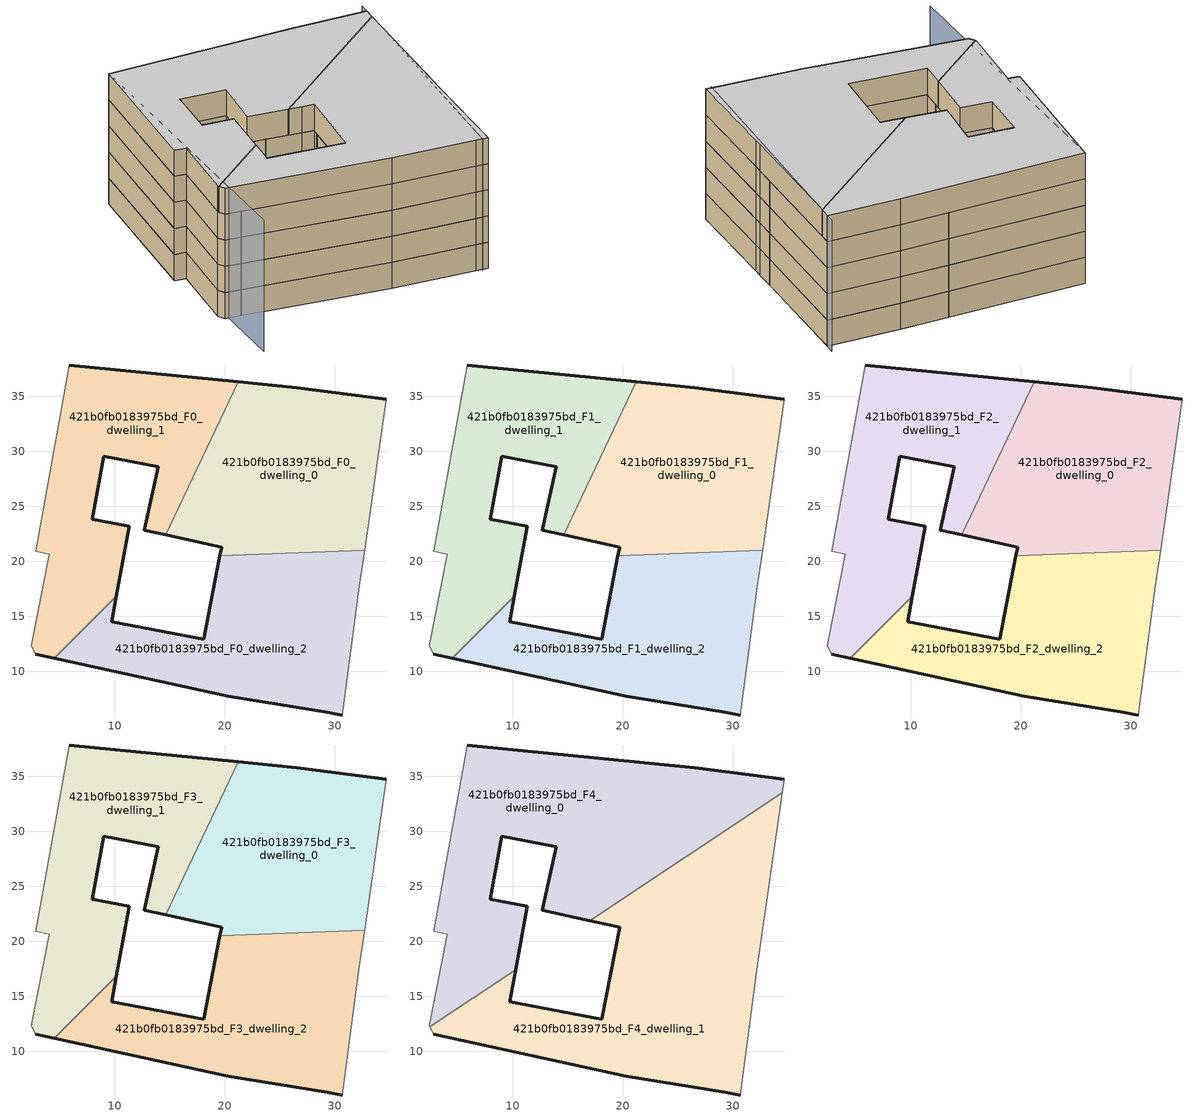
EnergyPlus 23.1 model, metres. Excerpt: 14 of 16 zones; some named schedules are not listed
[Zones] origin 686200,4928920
421b0fb0183975bd_F0_dwelling_0
 floor ground (EU_floor_Construction): 32.74,21.03 34.7,34.77 26.58,35.8 21.21,36.33 14.63,22.4 18.49,21.56 19.72,21.3 19.57,20.52 z0
 wall outside (EU_wall_Construction): 19.57,20.52 19.72,21.3 18.49,21.56 14.63,22.4 / 21.21,36.33 26.58,35.8 34.7,34.77 z0:3
 wall adiabatic (EU_wall_Construction): 34.7,34.77 32.74,21.03 z0:3
 wall to 421b0fb0183975bd_F0_dwelling_2 (EU_wall_Construction): 32.74,21.03 19.57,20.52 z0:3
 wall to 421b0fb0183975bd_F0_dwelling_1 (EU_wall_Construction): 14.63,22.4 21.21,36.33 z0:3
421b0fb0183975bd_F0_dwelling_1
 floor ground (EU_floor_Construction): 10.15,16.81 11.33,23.21 7.93,23.84 8.99,29.55 13.97,28.62 12.7,22.83 14.63,22.4 21.21,36.33 5.85,37.87 2.78,20.91 4.01,20.65 2.4,12.33 2.81,11.52 4.48,11.16 z0
 wall outside (EU_wall_Construction): 5.85,37.87 21.21,36.33 / 14.63,22.4 12.7,22.83 13.97,28.62 8.99,29.55 7.93,23.84 11.33,23.21 10.15,16.81 / 4.48,11.16 2.81,11.52 z0:3
 wall adiabatic (EU_wall_Construction): 2.81,11.52 2.4,12.33 4.01,20.65 2.78,20.91 5.85,37.87 z0:3
 wall to 421b0fb0183975bd_F0_dwelling_2 (EU_wall_Construction): 10.15,16.81 4.48,11.16 z0:3
421b0fb0183975bd_F0_dwelling_2
 floor ground (EU_floor_Construction): 30.7,6.01 32.27,17.72 32.4,18.66 32.74,21.03 19.57,20.52 18.11,12.9 9.72,14.52 10.15,16.81 4.48,11.16 20.31,7.72 29.34,6.25 z0
 wall outside (EU_wall_Construction): 30.7,6.01 29.34,6.25 20.31,7.72 4.48,11.16 / 10.15,16.81 9.72,14.52 18.11,12.9 19.57,20.52 z0:3
 wall adiabatic (EU_wall_Construction): 32.74,21.03 32.4,18.66 32.27,17.72 30.7,6.01 z0:3
421b0fb0183975bd_F1_dwelling_0
 floor to 421b0fb0183975bd_F0_dwelling_0 (EU_floor_Construction): 32.74,21.03 34.7,34.77 26.58,35.8 21.21,36.33 14.63,22.4 18.49,21.56 19.72,21.3 19.57,20.52 z3
 wall outside (EU_wall_Construction): 19.57,20.52 19.72,21.3 18.49,21.56 14.63,22.4 / 21.21,36.33 26.58,35.8 34.7,34.77 z3:6
 wall adiabatic (EU_wall_Construction): 34.7,34.77 32.74,21.03 z3:6
 wall to 421b0fb0183975bd_F1_dwelling_2 (EU_wall_Construction): 32.74,21.03 19.57,20.52 z3:6
 wall to 421b0fb0183975bd_F1_dwelling_1 (EU_wall_Construction): 14.63,22.4 21.21,36.33 z3:6
421b0fb0183975bd_F1_dwelling_1
 floor to 421b0fb0183975bd_F0_dwelling_1 (EU_floor_Construction): 10.15,16.81 11.33,23.21 7.93,23.84 8.99,29.55 13.97,28.62 12.7,22.83 14.63,22.4 21.21,36.33 5.85,37.87 2.78,20.91 4.01,20.65 2.4,12.33 2.81,11.52 4.48,11.16 z3
 wall outside (EU_wall_Construction): 5.85,37.87 21.21,36.33 / 14.63,22.4 12.7,22.83 13.97,28.62 8.99,29.55 7.93,23.84 11.33,23.21 10.15,16.81 / 4.48,11.16 2.81,11.52 z3:6
 wall adiabatic (EU_wall_Construction): 2.81,11.52 2.4,12.33 4.01,20.65 2.78,20.91 5.85,37.87 z3:6
 wall to 421b0fb0183975bd_F1_dwelling_2 (EU_wall_Construction): 10.15,16.81 4.48,11.16 z3:6
421b0fb0183975bd_F1_dwelling_2
 floor to 421b0fb0183975bd_F0_dwelling_2 (EU_floor_Construction): 30.7,6.01 32.27,17.72 32.4,18.66 32.74,21.03 19.57,20.52 18.11,12.9 9.72,14.52 10.15,16.81 4.48,11.16 20.31,7.72 29.34,6.25 z3
 wall outside (EU_wall_Construction): 30.7,6.01 29.34,6.25 20.31,7.72 4.48,11.16 / 10.15,16.81 9.72,14.52 18.11,12.9 19.57,20.52 z3:6
 wall adiabatic (EU_wall_Construction): 32.74,21.03 32.4,18.66 32.27,17.72 30.7,6.01 z3:6
421b0fb0183975bd_F2_dwelling_0
 floor to 421b0fb0183975bd_F1_dwelling_0 (EU_floor_Construction): 32.74,21.03 34.7,34.77 26.58,35.8 21.21,36.33 14.63,22.4 18.49,21.56 19.72,21.3 19.57,20.52 z6
 wall outside (EU_wall_Construction): 19.57,20.52 19.72,21.3 18.49,21.56 14.63,22.4 / 21.21,36.33 26.58,35.8 34.7,34.77 z6:9
 wall adiabatic (EU_wall_Construction): 34.7,34.77 32.74,21.03 z6:9
 wall to 421b0fb0183975bd_F2_dwelling_2 (EU_wall_Construction): 32.74,21.03 19.57,20.52 z6:9
 wall to 421b0fb0183975bd_F2_dwelling_1 (EU_wall_Construction): 14.63,22.4 21.21,36.33 z6:9
421b0fb0183975bd_F2_dwelling_1
 floor to 421b0fb0183975bd_F1_dwelling_1 (EU_floor_Construction): 10.15,16.81 11.33,23.21 7.93,23.84 8.99,29.55 13.97,28.62 12.7,22.83 14.63,22.4 21.21,36.33 5.85,37.87 2.78,20.91 4.01,20.65 2.4,12.33 2.81,11.52 4.48,11.16 z6
 wall outside (EU_wall_Construction): 5.85,37.87 21.21,36.33 / 14.63,22.4 12.7,22.83 13.97,28.62 8.99,29.55 7.93,23.84 11.33,23.21 10.15,16.81 / 4.48,11.16 2.81,11.52 z6:9
 wall adiabatic (EU_wall_Construction): 2.81,11.52 2.4,12.33 4.01,20.65 2.78,20.91 5.85,37.87 z6:9
 wall to 421b0fb0183975bd_F2_dwelling_2 (EU_wall_Construction): 10.15,16.81 4.48,11.16 z6:9
421b0fb0183975bd_F2_dwelling_2
 floor to 421b0fb0183975bd_F1_dwelling_2 (EU_floor_Construction): 30.7,6.01 32.27,17.72 32.4,18.66 32.74,21.03 19.57,20.52 18.11,12.9 9.72,14.52 10.15,16.81 4.48,11.16 20.31,7.72 29.34,6.25 z6
 wall outside (EU_wall_Construction): 30.7,6.01 29.34,6.25 20.31,7.72 4.48,11.16 / 10.15,16.81 9.72,14.52 18.11,12.9 19.57,20.52 z6:9
 wall adiabatic (EU_wall_Construction): 32.74,21.03 32.4,18.66 32.27,17.72 30.7,6.01 z6:9
421b0fb0183975bd_F3_dwelling_0
 floor to 421b0fb0183975bd_F2_dwelling_0 (EU_floor_Construction): 32.74,21.03 34.7,34.77 26.58,35.8 21.21,36.33 14.63,22.4 18.49,21.56 19.72,21.3 19.57,20.52 z9
 wall outside (EU_wall_Construction): 19.57,20.52 19.72,21.3 18.49,21.56 14.63,22.4 / 21.21,36.33 26.58,35.8 34.7,34.77 z9:12
 wall adiabatic (EU_wall_Construction): 34.7,34.77 32.74,21.03 z9:12
 wall to 421b0fb0183975bd_F3_dwelling_2 (EU_wall_Construction): 32.74,21.03 19.57,20.52 z9:12
 wall to 421b0fb0183975bd_F3_dwelling_1 (EU_wall_Construction): 14.63,22.4 21.21,36.33 z9:12
421b0fb0183975bd_F3_dwelling_1
 floor to 421b0fb0183975bd_F2_dwelling_1 (EU_floor_Construction): 10.15,16.81 11.33,23.21 7.93,23.84 8.99,29.55 13.97,28.62 12.7,22.83 14.63,22.4 21.21,36.33 5.85,37.87 2.78,20.91 4.01,20.65 2.4,12.33 2.81,11.52 4.48,11.16 z9
 wall outside (EU_wall_Construction): 5.85,37.87 21.21,36.33 / 14.63,22.4 12.7,22.83 13.97,28.62 8.99,29.55 7.93,23.84 11.33,23.21 10.15,16.81 / 4.48,11.16 2.81,11.52 z9:12
 wall adiabatic (EU_wall_Construction): 2.81,11.52 2.4,12.33 4.01,20.65 2.78,20.91 5.85,37.87 z9:12
 wall to 421b0fb0183975bd_F3_dwelling_2 (EU_wall_Construction): 10.15,16.81 4.48,11.16 z9:12
421b0fb0183975bd_F3_dwelling_2
 floor to 421b0fb0183975bd_F2_dwelling_2 (EU_floor_Construction): 30.7,6.01 32.27,17.72 32.4,18.66 32.74,21.03 19.57,20.52 18.11,12.9 9.72,14.52 10.15,16.81 4.48,11.16 20.31,7.72 29.34,6.25 z9
 wall outside (EU_wall_Construction): 30.7,6.01 29.34,6.25 20.31,7.72 4.48,11.16 / 10.15,16.81 9.72,14.52 18.11,12.9 19.57,20.52 z9:12
 wall adiabatic (EU_wall_Construction): 32.74,21.03 32.4,18.66 32.27,17.72 30.7,6.01 z9:12
421b0fb0183975bd_F4_dwelling_0
 floor to 421b0fb0183975bd_F3_dwelling_0 (EU_floor_Construction): 34.52,33.5 34.7,34.77 26.58,35.8 21.21,36.33 14.63,22.4 17.02,21.88 z12
 floor to 421b0fb0183975bd_F3_dwelling_1 (EU_floor_Construction): 10.25,17.39 11.33,23.21 7.93,23.84 8.99,29.55 13.97,28.62 12.7,22.83 14.63,22.4 21.21,36.33 5.85,37.87 2.78,20.91 4.01,20.65 2.4,12.33 2.46,12.21 z12
 wall outside (EU_wall_Construction): 17.02,21.88 12.7,22.83 13.97,28.62 8.99,29.55 7.93,23.84 11.33,23.21 10.25,17.39 / 5.85,37.87 26.58,35.8 34.7,34.77 z12:15
 wall adiabatic (EU_wall_Construction): 34.7,34.77 34.52,33.5 / 2.46,12.21 2.4,12.33 4.01,20.65 2.78,20.91 5.85,37.87 z12:15
 wall to 421b0fb0183975bd_F4_dwelling_1 (EU_wall_Construction): 34.52,33.5 17.02,21.88 / 10.25,17.39 2.46,12.21 z12:15
 ceiling to 421b0fb0183975bd_F5_dwelling_0 (EU_floor_Construction): 34.7,34.77 34.52,33.5 17.02,21.88 12.7,22.83 13.97,28.62 8.99,29.55 7.93,23.84 11.33,23.21 10.25,17.39 2.46,12.21 2.4,12.33 4.01,20.65 2.78,20.91 5.85,37.87 26.58,35.8 z15
421b0fb0183975bd_F4_dwelling_1
 floor to 421b0fb0183975bd_F3_dwelling_0 (EU_floor_Construction): 32.74,21.03 34.52,33.5 17.02,21.88 18.49,21.56 19.72,21.3 19.57,20.52 z12
 floor to 421b0fb0183975bd_F3_dwelling_2 (EU_floor_Construction): 30.7,6.01 32.27,17.72 32.4,18.66 32.74,21.03 19.57,20.52 18.11,12.9 9.72,14.52 10.15,16.81 4.48,11.16 20.31,7.72 29.34,6.25 z12
 floor to 421b0fb0183975bd_F3_dwelling_1 (EU_floor_Construction): 10.15,16.81 10.25,17.39 2.46,12.21 2.81,11.52 4.48,11.16 z12
 wall outside (EU_wall_Construction): 10.25,17.39 9.72,14.52 18.11,12.9 19.72,21.3 18.49,21.56 17.02,21.88 / 30.7,6.01 29.34,6.25 20.31,7.72 2.81,11.52 z12:15
 wall adiabatic (EU_wall_Construction): 2.81,11.52 2.46,12.21 / 34.52,33.5 32.4,18.66 32.27,17.72 30.7,6.01 z12:15
 ceiling to 421b0fb0183975bd_F5_dwelling_1 (EU_floor_Construction): 34.52,33.5 32.4,18.66 32.27,17.72 30.7,6.01 29.34,6.25 20.31,7.72 2.81,11.52 2.46,12.21 10.25,17.39 9.72,14.52 18.11,12.9 19.72,21.3 18.49,21.56 17.02,21.88 z15
shading: 5.85,37.87 2.41,3.79 / 30.02,5.98 34.88,35.84 z0:15
[Building]
EU S2 Campaign: North Axis=0; Terrain=City; Solar Distribution=FullExterior
[Site:Location]
Bologna: Latitude=44.5; Longitude=11.25; Time Zone=1; Elevation=37
[SizingPeriod:WeatherFileDays]
AnnualSizingPeriod: Begin Month=1; Begin Day of Month=1; End Month=12; End Day of Month=31; Day of Week for Start Day=Monday; Use Weather File Daylight Saving Period=No; Use Weather File Rain and Snow Indicators=No
[MATERIAL]
EU_InternalMass_Material: Roughness=MediumRough; Thickness=0.1; Conductivity=1; Density=1800; Specific Heat=900; Thermal Absorptance=0.9; Solar Absorptance=0.7; Visible Absorptance=0.7
[MATERIAL:NOMASS] Roughness=MediumRough; Thermal Absorptance=0.9; Solar Absorptance=0.7; Visible Absorptance=0.7
Name | Thermal Resistance
EU_wall_NoMass | 0.905828
EU_floor_NoMass | 0.67114
[CONSTRUCTION]
EU_wall_Construction: EU_wall_NoMass
EU_floor_Construction: EU_floor_NoMass
EU_InternalMass_Construction: EU_InternalMass_Material
[ZONE] Type=1; Multiplier=1; Ceiling Height=autocalculate; Floor Area=autocalculate; Part of Total Floor Area=Yes
Name | Volume
421b0fb0183975bd_F0_dwelling_0; 421b0fb0183975bd_F1_dwelling_0; 421b0fb0183975bd_F2_dwelling_0; 421b0fb0183975bd_F3_dwelling_0 | 711.031
421b0fb0183975bd_F4_dwelling_0 | 1066.56
421b0fb0183975bd_F0_dwelling_1; 421b0fb0183975bd_F1_dwelling_1; 421b0fb0183975bd_F2_dwelling_1; 421b0fb0183975bd_F3_dwelling_1 | 711.053
421b0fb0183975bd_F4_dwelling_1 | 1066.54
421b0fb0183975bd_F0_dwelling_2 | 711.026
421b0fb0183975bd_F1_dwelling_2; 421b0fb0183975bd_F2_dwelling_2; 421b0fb0183975bd_F3_dwelling_2 | 711.029
[INTERNALMASS] Construction=EU_InternalMass_Construction
Name | Zone or ZoneList | Surface Area
421b0fb0183975bd_F0_dwelling_0_EU_InternalMass | 421b0fb0183975bd_F0_dwelling_0 | 237.011
421b0fb0183975bd_F0_dwelling_1_EU_InternalMass | 421b0fb0183975bd_F0_dwelling_1 | 237.018
421b0fb0183975bd_F0_dwelling_2_EU_InternalMass | 421b0fb0183975bd_F0_dwelling_2 | 237.009
421b0fb0183975bd_F1_dwelling_0_EU_InternalMass | 421b0fb0183975bd_F1_dwelling_0 | 237.011
421b0fb0183975bd_F1_dwelling_1_EU_InternalMass | 421b0fb0183975bd_F1_dwelling_1 | 237.018
421b0fb0183975bd_F1_dwelling_2_EU_InternalMass | 421b0fb0183975bd_F1_dwelling_2 | 237.009
421b0fb0183975bd_F2_dwelling_0_EU_InternalMass | 421b0fb0183975bd_F2_dwelling_0 | 237.011
421b0fb0183975bd_F2_dwelling_1_EU_InternalMass | 421b0fb0183975bd_F2_dwelling_1 | 237.018
421b0fb0183975bd_F2_dwelling_2_EU_InternalMass | 421b0fb0183975bd_F2_dwelling_2 | 237.009
421b0fb0183975bd_F3_dwelling_0_EU_InternalMass | 421b0fb0183975bd_F3_dwelling_0 | 237.011
421b0fb0183975bd_F3_dwelling_1_EU_InternalMass | 421b0fb0183975bd_F3_dwelling_1 | 237.018
421b0fb0183975bd_F3_dwelling_2_EU_InternalMass | 421b0fb0183975bd_F3_dwelling_2 | 237.009
421b0fb0183975bd_F4_dwelling_0_EU_InternalMass | 421b0fb0183975bd_F4_dwelling_0 | 355.522
421b0fb0183975bd_F4_dwelling_1_EU_InternalMass | 421b0fb0183975bd_F4_dwelling_1 | 355.523
[OTHEREQUIPMENT] Fuel Type=Electricity; Design Level Calculation Method=Watts/Area; Power per Zone Floor Area=1; Fraction Latent=0; Fraction Radiant=0; Fraction Lost=0; Carbon Dioxide Generation Rate=0; EndUse Subcategory=EU_Step8_InternalGains
Name | Zone or ZoneList or Space or SpaceList | Schedule
EU_Step8_InternalGain_421b0fb0183975bd_F0_dwelling_0_f000 | 421b0fb0183975bd_F0_dwelling_0 | EU_Step8_GainSchedule_421b0fb0183975bd_F0_dwelling_0_f000
EU_Step8_InternalGain_421b0fb0183975bd_F0_dwelling_1_f000 | 421b0fb0183975bd_F0_dwelling_1 | EU_Step8_GainSchedule_421b0fb0183975bd_F0_dwelling_1_f000
EU_Step8_InternalGain_421b0fb0183975bd_F0_dwelling_2_f000 | 421b0fb0183975bd_F0_dwelling_2 | EU_Step8_GainSchedule_421b0fb0183975bd_F0_dwelling_2_f000
EU_Step8_InternalGain_421b0fb0183975bd_F1_dwelling_0_f000 | 421b0fb0183975bd_F1_dwelling_0 | EU_Step8_GainSchedule_421b0fb0183975bd_F1_dwelling_0_f000
EU_Step8_InternalGain_421b0fb0183975bd_F1_dwelling_1_f000 | 421b0fb0183975bd_F1_dwelling_1 | EU_Step8_GainSchedule_421b0fb0183975bd_F1_dwelling_1_f000
EU_Step8_InternalGain_421b0fb0183975bd_F1_dwelling_2_f000 | 421b0fb0183975bd_F1_dwelling_2 | EU_Step8_GainSchedule_421b0fb0183975bd_F1_dwelling_2_f000
EU_Step8_InternalGain_421b0fb0183975bd_F2_dwelling_0_f000 | 421b0fb0183975bd_F2_dwelling_0 | EU_Step8_GainSchedule_421b0fb0183975bd_F2_dwelling_0_f000
EU_Step8_InternalGain_421b0fb0183975bd_F2_dwelling_1_f000 | 421b0fb0183975bd_F2_dwelling_1 | EU_Step8_GainSchedule_421b0fb0183975bd_F2_dwelling_1_f000
EU_Step8_InternalGain_421b0fb0183975bd_F2_dwelling_2_f000 | 421b0fb0183975bd_F2_dwelling_2 | EU_Step8_GainSchedule_421b0fb0183975bd_F2_dwelling_2_f000
EU_Step8_InternalGain_421b0fb0183975bd_F3_dwelling_0_f000 | 421b0fb0183975bd_F3_dwelling_0 | EU_Step8_GainSchedule_421b0fb0183975bd_F3_dwelling_0_f000
EU_Step8_InternalGain_421b0fb0183975bd_F3_dwelling_1_f000 | 421b0fb0183975bd_F3_dwelling_1 | EU_Step8_GainSchedule_421b0fb0183975bd_F3_dwelling_1_f000
EU_Step8_InternalGain_421b0fb0183975bd_F3_dwelling_2_f000 | 421b0fb0183975bd_F3_dwelling_2 | EU_Step8_GainSchedule_421b0fb0183975bd_F3_dwelling_2_f000
EU_Step8_InternalGain_421b0fb0183975bd_F4_dwelling_0_f000 | 421b0fb0183975bd_F4_dwelling_0 | EU_Step8_GainSchedule_421b0fb0183975bd_F4_dwelling_0_f000
EU_Step8_InternalGain_421b0fb0183975bd_F4_dwelling_1_f000 | 421b0fb0183975bd_F4_dwelling_1 | EU_Step8_GainSchedule_421b0fb0183975bd_F4_dwelling_1_f000
[ZONEVENTILATION:DESIGNFLOWRATE] Schedule=EU_AlwaysOn; Design Flow Rate Calculation Method=AirChanges/Hour; Air Changes per Hour=0.73129; Ventilation Type=Natural; Fan Pressure Rise=0; Fan Total Efficiency=1; Constant Term Coefficient=1; Temperature Term Coefficient=0; Velocity Term Coefficient=0; Velocity Squared Term Coefficient=0; Minimum Indoor Temperature=-100; Maximum Indoor Temperature=100; Delta Temperature=-100; Minimum Outdoor Temperature=-100; Maximum Outdoor Temperature=100; Maximum Wind Speed=40
Name | Zone or ZoneList or Space or SpaceList
EU_ConstantAir_421b0fb0183975bd_F0_dwelling_0 | 421b0fb0183975bd_F0_dwelling_0
EU_ConstantAir_421b0fb0183975bd_F0_dwelling_1 | 421b0fb0183975bd_F0_dwelling_1
EU_ConstantAir_421b0fb0183975bd_F0_dwelling_2 | 421b0fb0183975bd_F0_dwelling_2
EU_ConstantAir_421b0fb0183975bd_F1_dwelling_0 | 421b0fb0183975bd_F1_dwelling_0
EU_ConstantAir_421b0fb0183975bd_F1_dwelling_1 | 421b0fb0183975bd_F1_dwelling_1
EU_ConstantAir_421b0fb0183975bd_F1_dwelling_2 | 421b0fb0183975bd_F1_dwelling_2
EU_ConstantAir_421b0fb0183975bd_F2_dwelling_0 | 421b0fb0183975bd_F2_dwelling_0
EU_ConstantAir_421b0fb0183975bd_F2_dwelling_1 | 421b0fb0183975bd_F2_dwelling_1
EU_ConstantAir_421b0fb0183975bd_F2_dwelling_2 | 421b0fb0183975bd_F2_dwelling_2
EU_ConstantAir_421b0fb0183975bd_F3_dwelling_0 | 421b0fb0183975bd_F3_dwelling_0
EU_ConstantAir_421b0fb0183975bd_F3_dwelling_1 | 421b0fb0183975bd_F3_dwelling_1
EU_ConstantAir_421b0fb0183975bd_F3_dwelling_2 | 421b0fb0183975bd_F3_dwelling_2
EU_ConstantAir_421b0fb0183975bd_F4_dwelling_0 | 421b0fb0183975bd_F4_dwelling_0
EU_ConstantAir_421b0fb0183975bd_F4_dwelling_1 | 421b0fb0183975bd_F4_dwelling_1
[HVACTEMPLATE:THERMOSTAT] Constant Heating Setpoint=20; Constant Cooling Setpoint=50
EU_HeatOnly_421b0fb0183975bd_F0_dwelling_0; EU_HeatOnly_421b0fb0183975bd_F0_dwelling_1; EU_HeatOnly_421b0fb0183975bd_F0_dwelling_2; EU_HeatOnly_421b0fb0183975bd_F1_dwelling_0; EU_HeatOnly_421b0fb0183975bd_F1_dwelling_1; EU_HeatOnly_421b0fb0183975bd_F1_dwelling_2; EU_HeatOnly_421b0fb0183975bd_F2_dwelling_0; EU_HeatOnly_421b0fb0183975bd_F2_dwelling_1; EU_HeatOnly_421b0fb0183975bd_F2_dwelling_2; EU_HeatOnly_421b0fb0183975bd_F3_dwelling_0; EU_HeatOnly_421b0fb0183975bd_F3_dwelling_1; EU_HeatOnly_421b0fb0183975bd_F3_dwelling_2; EU_HeatOnly_421b0fb0183975bd_F4_dwelling_0; EU_HeatOnly_421b0fb0183975bd_F4_dwelling_1; EU_HeatOnly_421b0fb0183975bd_F5_dwelling_0; EU_HeatOnly_421b0fb0183975bd_F5_dwelling_1
[HVACTEMPLATE:ZONE:IDEALLOADSAIRSYSTEM] System Availability Schedule=EU_AlwaysOn; Maximum Heating Supply Air Temperature=50; Minimum Cooling Supply Air Temperature=13; Maximum Heating Supply Air Humidity Ratio=0.0156; Minimum Cooling Supply Air Humidity Ratio=0.0077; Heating Limit=NoLimit; Cooling Limit=NoLimit; Heating Availability Schedule=EU_AlwaysOn; Cooling Availability Schedule=EU_CoolingOff; Dehumidification Control Type=ConstantSensibleHeatRatio; Cooling Sensible Heat Ratio=0.7; Dehumidification Setpoint=60; Humidification Control Type=None; Humidification Setpoint=30; Outdoor Air Method=None; Outdoor Air Flow Rate per Person=0.00944; Outdoor Air Flow Rate per Zone Floor Area=0; Outdoor Air Flow Rate per Zone=0; Demand Controlled Ventilation Type=None; Outdoor Air Economizer Type=NoEconomizer; Heat Recovery Type=None; Sensible Heat Recovery Effectiveness=0.7; Latent Heat Recovery Effectiveness=0.65
Name | Template Thermostat
421b0fb0183975bd_F0_dwelling_0 | EU_HeatOnly_421b0fb0183975bd_F0_dwelling_0
421b0fb0183975bd_F0_dwelling_1 | EU_HeatOnly_421b0fb0183975bd_F0_dwelling_1
421b0fb0183975bd_F0_dwelling_2 | EU_HeatOnly_421b0fb0183975bd_F0_dwelling_2
421b0fb0183975bd_F1_dwelling_0 | EU_HeatOnly_421b0fb0183975bd_F1_dwelling_0
421b0fb0183975bd_F1_dwelling_1 | EU_HeatOnly_421b0fb0183975bd_F1_dwelling_1
421b0fb0183975bd_F1_dwelling_2 | EU_HeatOnly_421b0fb0183975bd_F1_dwelling_2
421b0fb0183975bd_F2_dwelling_0 | EU_HeatOnly_421b0fb0183975bd_F2_dwelling_0
421b0fb0183975bd_F2_dwelling_1 | EU_HeatOnly_421b0fb0183975bd_F2_dwelling_1
421b0fb0183975bd_F2_dwelling_2 | EU_HeatOnly_421b0fb0183975bd_F2_dwelling_2
421b0fb0183975bd_F3_dwelling_0 | EU_HeatOnly_421b0fb0183975bd_F3_dwelling_0
421b0fb0183975bd_F3_dwelling_1 | EU_HeatOnly_421b0fb0183975bd_F3_dwelling_1
421b0fb0183975bd_F3_dwelling_2 | EU_HeatOnly_421b0fb0183975bd_F3_dwelling_2
